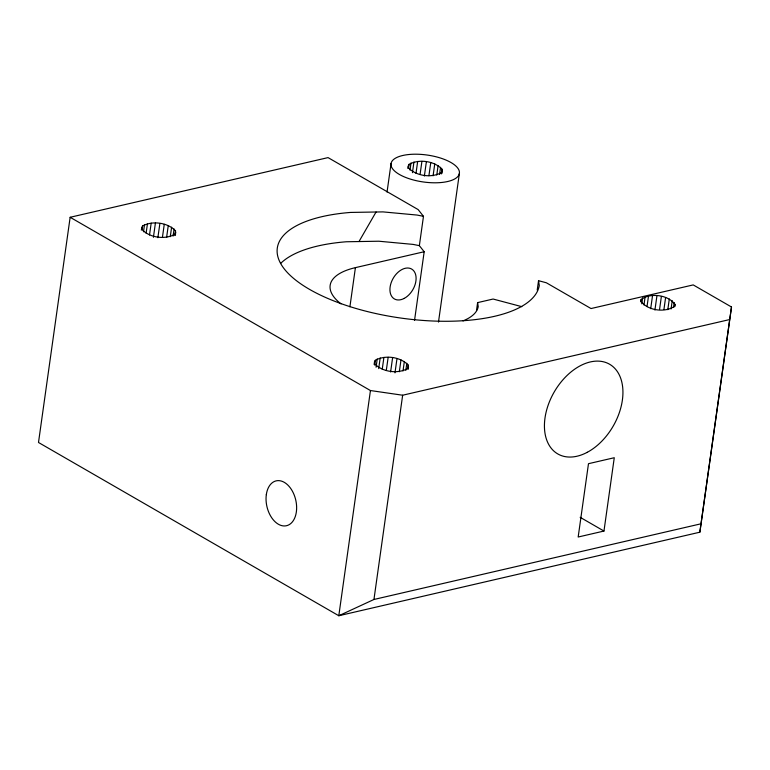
<?xml version="1.0" encoding="UTF-8"?>
<svg xmlns="http://www.w3.org/2000/svg" width="770" height="770" viewBox="0 0 770 770"><rect width="100%" height="100%" fill="white"/><g stroke="black" fill="none" stroke-linecap="round" stroke-linejoin="round"><path stroke-width="1.16" d="M414.539 320.349L424.183 251.732L419.361 245.649L423.481 216.322L418.139 209.584L328.049 157.609L70.147 217.284L38.5 442.481L338.8 615.74L699.853 532.195L731.5 306.999L693.212 284.91L591.023 308.549L546.344 282.773L538.538 280.694L537.219 290.078M141.305 230.057L142.517 226.034C152.46 220.461 167.658 222.501 175.522 230.827L175.464 235.023M175.801 232.646L174.925 234.301C164.982 239.865 149.784 237.824 141.921 229.499L142.517 226.034M143.509 231.789L144.51 224.657M146.127 233.166L147.465 223.666M149.515 234.994L151.18 223.117M153.413 237.295L155.415 223.05M157.869 237.709L159.881 223.464M162.422 237.391L164.26 224.33M166.59 237.478L168.264 225.6M170.276 236.679L171.614 227.179M173.086 236.092L174.087 228.959M174.848 235.582L175.522 230.827M349.907 306.816L355.413 267.642L424.183 251.732M387.041 192.067L391.054 163.529M70.147 217.284L370.447 390.544L338.8 615.74L373.95 599.474L700.613 523.889M374.037 364.335L375.25 360.302C385.192 354.739 400.39 356.78 408.244 365.105L408.196 369.302M374.586 365.057L375.25 360.302M376.068 367.252L377.233 358.936M378.686 368.628L380.188 357.944M407.802 168.389L409.014 164.366C418.957 158.803 434.155 160.843 442.009 169.169L441.961 173.356M408.514 167.927L409.014 164.366M409.996 170.112L410.997 162.999M382.238 369.263L383.912 357.396M412.45 172.682L413.952 161.998M386.309 370.38L388.147 357.319M416.002 173.317L417.677 161.45M390.602 371.987L392.604 357.732M420.074 174.434L421.912 161.382M394.981 372.853L396.983 358.608M424.366 176.032L426.368 161.796M399.322 371.746L400.997 359.879M428.919 175.714L430.748 162.672M403.008 370.957L404.346 361.457M433.087 175.801L434.752 163.933M405.819 370.36L406.82 363.238M373.95 599.474L402.652 395.222L729.325 319.637M407.744 368.666L408.244 365.105M436.773 175.011L438.111 165.521M439.583 174.415L440.584 167.302M441.345 173.914L442.009 169.169M438.486 322.072L459.372 173.471A34.525 13.6 8 0 0 410.131 154.404A34.525 13.6 8 0 0 406.127 177.629A34.525 13.6 8 0 0 459.372 173.471M476.505 310.512L477.612 302.62L493.108 299.039L521.791 306.662M603.969 531.05L614.268 457.726L588.482 463.694L578.174 537.017L603.969 531.05L580.166 517.315M640.842 301.792L641.169 299.414C650.563 292.513 668.206 294.843 675.03 304.391L674.703 306.768M641.795 303.832L642.632 297.894M643.97 305.026L645.135 296.71M647.012 306.624L648.513 295.94M650.698 308.693L652.537 295.632M654.924 310.06L656.925 295.815M659.543 309.53L661.382 296.469M663.933 309.425L665.607 297.547M667.802 309.684L669.303 298.991M671.065 309.001L672.229 300.695M673.519 307.288L674.183 302.533M699.853 532.195L731.5 306.999M641.169 299.414L640.852 301.166C647.676 310.714 665.328 313.043 674.712 306.142L675.03 304.391M442.298 170.988L441.412 172.634C431.469 178.197 416.272 176.157 408.418 167.831L408.129 166.012M408.533 366.924L407.648 368.57C397.705 374.143 382.507 372.103 374.653 363.777L374.374 361.958M280.713 263.378A132.344 52.139 8 0 1 346.404 241.761L358.993 241.549L376.058 212.01M358.993 241.549L378.869 241.222L413.067 244.398L419.361 245.649M370.447 390.544L402.652 395.222M423.481 216.322L417.186 215.071L382.998 211.894L350.523 212.433A132.344 52.139 8 0 0 335.191 301.455A132.344 52.139 8 0 0 539.289 285.516L538.538 280.694M477.612 302.62L478.228 306.566A74.796 29.472 8 0 1 462.982 320.888M141.642 227.679L141.921 229.499M341.004 303.871A74.796 29.472 8 0 1 355.413 267.642M266.324 494.629A23.013 14.774 77 0 0 286.296 525.766A23.013 14.774 77 0 0 291.397 489.479A23.013 14.774 77 0 0 266.324 494.629M587.298 452.288A51.782 34.063 -60 0 0 615.721 369.417A51.782 34.063 -60 0 0 548.028 405.521A51.782 34.063 -60 0 0 587.298 452.288M404.221 298.394A17.258 11.358 -60 0 0 413.692 270.771A17.258 11.358 -60 0 0 391.131 282.802A17.258 11.358 -60 0 0 404.221 298.394"/></g></svg>
